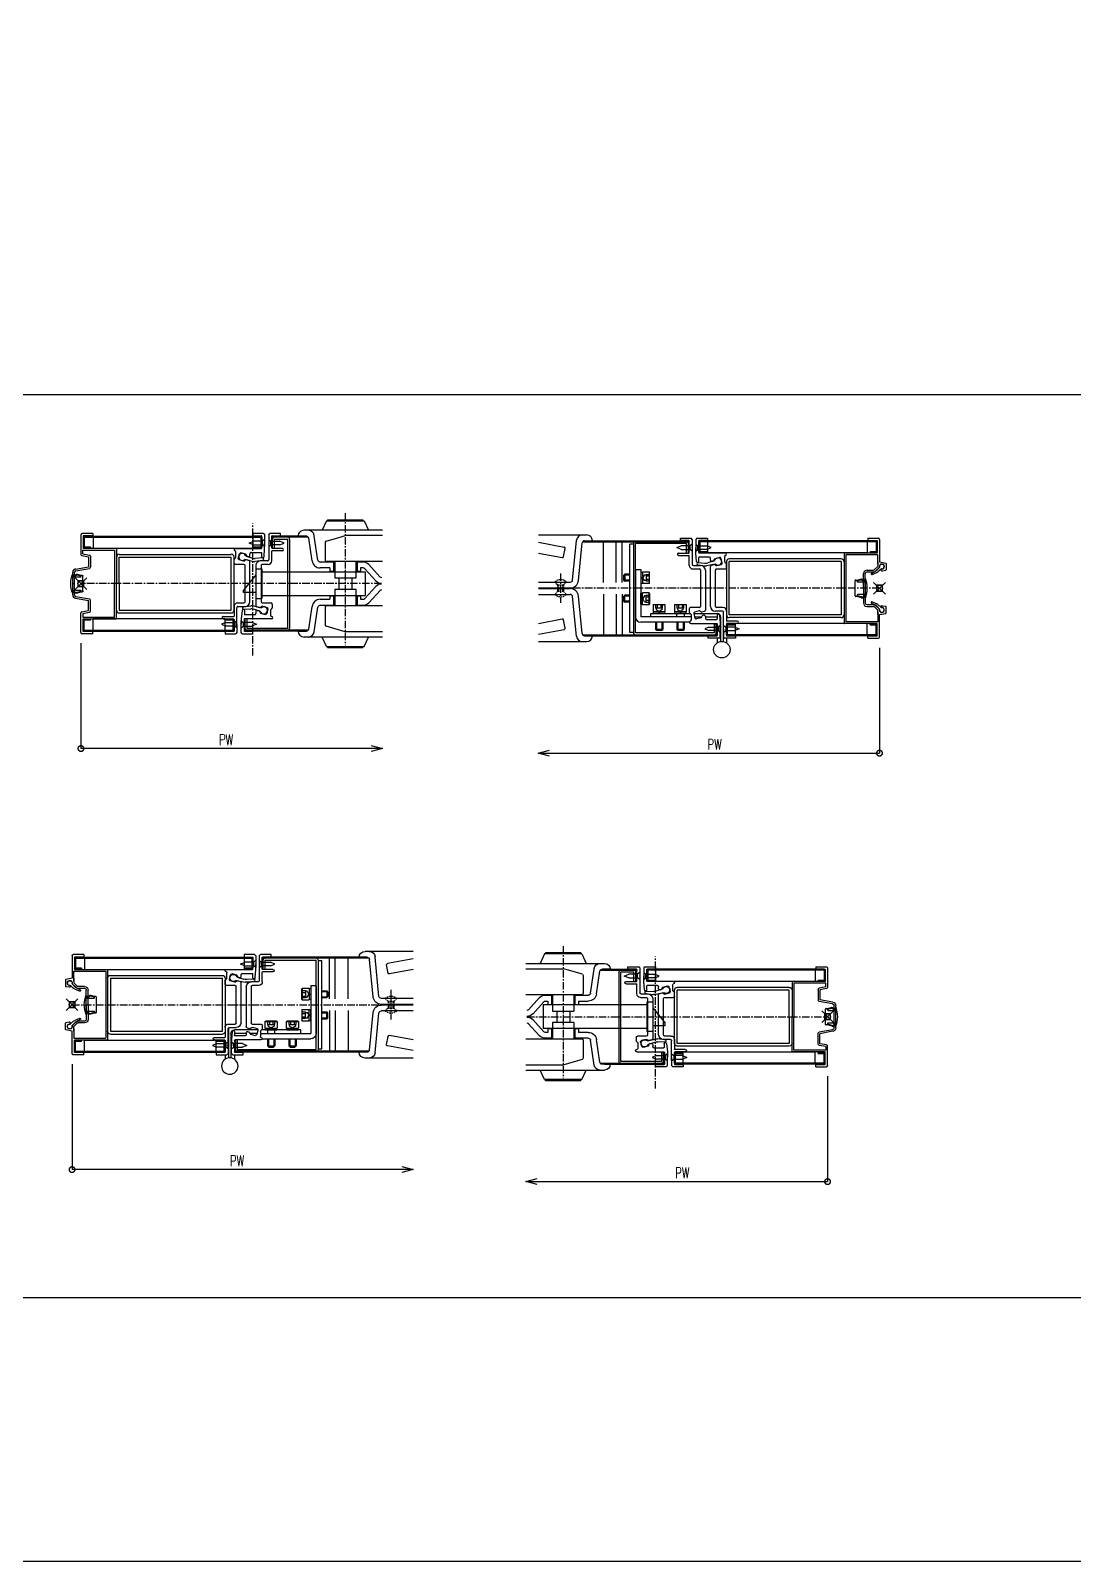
# Model space of a CAD drawing. Extents: x -275225 to 47266, y -41063 to 95295.
# Drawn here: x -228821 to -227936, y -28099 to -26800 of the extents above; entities that cross this region are included whole.
import ezdxf

# ---------------------------------------------------------------- set-up
doc = ezdxf.new("R2010")
doc.units = 0
doc.header["$LTSCALE"] = 0.2
doc.header["$PDMODE"] = 99
doc.header["$PDSIZE"] = 5
doc.linetypes.add('CENTER', pattern=[50.8, 31.75, -6.35, 6.35, -6.35])
doc.linetypes.add('HIDDEN', pattern=[9.525, 6.35, -3.175])
for name, color, linetype in [('_P18_製品', 4, 'Continuous'), ('_P18_製品寸法', 9, 'Continuous'), ('_基準', 1, 'CENTER'), ('_製品寸法', 9, 'Continuous'), ('OKAMURA-HIDDEN', 6, 'HIDDEN'), ('樹脂', 6, 'Continuous')]:
    doc.layers.add(name, color=color, linetype=linetype)
doc.layers.add('_ポイント', color=1, linetype='Continuous', plot=False)
doc.styles.add('OKAMURA', font='SIMPLEX.shx', dxfattribs={"width": 0.7, "bigfont": 'BIGFONT.shx'})
doc.dimstyles.new('OKAMURA-003', dxfattribs={"dimscale": 3, "dimtxt": 3, "dimasz": 1, "dimexe": 0, "dimexo": 3, "dimgap": 1, "dimtad": 1, "dimdec": 3, "dimdsep": 46, "dimtxsty": 'OKAMURA', "dimblk1": 'DOT', "dimblk2": 'DOT', "dimsah": 1, "dimcen": 0, "dimclrd": 9, "dimclre": 9, "dimclrt": 3, "dimadec": 0, "dimazin": 0, "dimtfac": 1, "dimtdec": 3, "dimtix": 1, "dimtmove": 2, "dimatfit": 3, "dimldrblk": 'NONE', "dimfxl": 0, "dimtolj": 1, "dimarcsym": 0})

# ---------------------------------------------------------------- blocks, each defined once
blk = doc.blocks.new('_Open30')
at = {"color": 0, "linetype": 'ByBlock', "lineweight": -2}
for p, q in [((-1, 0.27), (0, 0)), ((0, 0), (-1, -0.27)), ((0, 0), (-1, 0))]:
    blk.add_line(p, q, dxfattribs=at)
blk = doc.blocks.new('_DotSmall')
at = {"color": 0, "linetype": 'ByBlock', "const_width": 0.5}
blk.add_lwpolyline([(-0.0625, 0, 1), (0.0625, 0, 1)], format="xyb", close=True, dxfattribs=at)
blk = doc.blocks.new('*D399')
at = {"layer": '_製品寸法', "color": 9, "lineweight": -2, "transparency": 16777216}
for p in [(0, -50.5), (246.6, -140)]:
    blk.add_line(p, (0, -140), dxfattribs=at)
at = {"layer": 'Defpoints', "color": 0, "transparency": 16777216}
for p in [(0, -41.5), (256.2, -45.3), (0, -140)]:
    blk.add_point(p, dxfattribs=at)
at = {"layer": '_製品寸法', "color": 9, "lineweight": -2, "transparency": 16777216, "xscale": 9.600000000000001, "yscale": 9.600000000000001, "zscale": 9.600000000000001, "rotation": 180}
blk.add_blockref('_DotSmall', (0, -140), dxfattribs=at)
at = {"layer": '_製品寸法', "color": 9, "lineweight": -2, "transparency": 16777216, "xscale": 9.600000000000001, "yscale": 9.600000000000001, "zscale": 9.600000000000001}
blk.add_blockref('_Open30', (256.2, -140), dxfattribs=at)
at = {"layer": '_製品寸法', "color": 3, "transparency": 16777216, "insert": (123.3, -132.5), "char_height": 9, "attachment_point": 5, "style": 'OKAMURA'}
blk.add_mtext('\\A1;PW', dxfattribs=at)
blk = doc.blocks.new('_None')
blk = doc.blocks.new('樹脂')
at = {"layer": '_P18_製品', "color": 0, "linetype": 'ByBlock'}
for p, q in [((-8.7, -6.5), (-8.7, 6.5)), ((-8.2, 7), (-7, 7)), ((-7, 7), (-3.2, 8.1)), ((-7, 6.3), (-3.2, 7.4)), ((-7, 6.3), (-7, 7)), ((-7, 5.9), (-7, 6.3)), ((-6.5, 5.4), (0, 5.4)), ((-3.2, 8.1), (-3.2, 7.6)), ((-3.2, 7.6), (-2.4, 7.6)), ((-3.2, 7.6), (-3.2, 6.9)), ((-3.2, 6.9), (-2.4, 6.9)), ((-2.4, 7.6), (-2.4, 7.1)), ((-2.4, 7.1), (-0.5, 7.1)), ((-2.4, 6.4), (-2.4, 7.1)), ((-2.4, 6.4), (-0.5, 6.4)), ((-0.5, 7.1), (-0.5, 5.4)), ((0, -8.3), (0, 8.3)), ((-7, -7), (-8.2, -7)), ((-7, -5.9), (-7, -6.3)), ((-7, -6.3), (-7, -7)), ((-3.2, -7.4), (-7, -6.3)), ((-3.2, -8.1), (-7, -7)), ((0, -5.4), (-6.5, -5.4)), ((-3.2, -7.4), (-1.6, -7.4)), ((-3.2, -8.1), (-1.6, -8.1)), ((-1.6, -7.6), (-1.6, -6.9)), ((-1.6, -6.9), (-0.8, -6.9)), ((-1.6, -7.6), (-0.8, -7.6)), ((-1.6, -8.1), (-1.6, -7.6)), ((-0.8, -7.1), (-0.8, -6.4)), ((-0.8, -6.4), (-0.5, -6.4)), ((-0.8, -7.1), (-0.5, -7.1)), ((-0.8, -7.6), (-0.8, -7.1)), ((-0.5, -7.1), (-0.5, -5.4))]:
    blk.add_line(p, q, dxfattribs=at)
for centre, radius, start, end in [((-8.2, 6.5), 0.5, 90, 180), ((-6.5, 5.9), 0.5, 180, 270), ((-21, 0), 22.6, 338.3053, 21.6947), ((-8.2, -6.5), 0.5, 180, 270), ((-6.5, -5.9), 0.5, 90, 180)]:
    blk.add_arc(centre, radius, start, end, dxfattribs=at)
blk = doc.blocks.new('*U395')
at = {"layer": '_P18_製品'}
for p, q in [((-240.4, 53.3), (-244.1, 45.3)), ((-208.6, 53.3), (-240.4, 53.3)), ((-209.5, 54.3), (-239.5, 54.3)), ((-239.5, 54.3), (-239.5, 53.3)), ((-209.5, 54.3), (-209.5, 53.3)), ((-208.6, 53.3), (-204.9, 45.3)), ((-256.2, 45.3), (-189.5, 45.3)), ((-256.2, 40.8), (-224.5, 40.8)), ((-224.5, 40.8), (-208.2, 36)), ((-198.1, 41), (-201.2, 20)), ((-193.1, 39.5), (-139.3, 39.5)), ((-184.5, 40.3), (-191.5, 40.3)), ((-189.3, 40.3), (-139.3, 40.3)), ((-137, 42.5), (-146, 42.5)), ((-146, 42.5), (-146, 40.5)), ((-146, 40.5), (-138.8, 40.5)), ((-139.3, 39.5), (-139.3, 30.3)), ((-138.5, 30.3), (-138.5, 40.2)), ((-138.5, 30.3), (-138.5, 39.5)), ((-137, 42.5), (-136, 41.5)), ((-136, 41.5), (-136, 34.8)), ((-132.5, 41.5), (-131.5, 42.5)), ((-132.5, 34.8), (-132.5, 41.5)), ((-122.5, 42.5), (-131.5, 42.5)), ((-130, 30.3), (-130, 40.2)), ((-130, 39.5), (-130, 31.1)), ((-129.7, 40.5), (-122.5, 40.5)), ((-2.8, 40.3), (-129.2, 40.3)), ((-2.8, 39.5), (-129.2, 39.5)), ((-129.2, 39.5), (-129.2, 31.1)), ((-122.5, 40.5), (-122.5, 42.5)), ((-122.5, 39.5), (-122.5, 29.9)), ((-10.5, 39.5), (-10.5, 29.9)), ((-10, 42.5), (-1, 42.5)), ((-10, 42.5), (-10, 40.5)), ((-10, 40.5), (-2, 40.5)), ((-2.8, 39.5), (-2.8, 31.1)), ((-2, 40.5), (-2, 29.9)), ((0, 41.5), (0, 24.8)), ((-207.5, 19.8), (-207.5, 35.1)), ((-193.4, 38.6), (-196.3, 19.3)), ((-177.2, -37.9), (-177.2, 37.9)), ((-175.6, 37.9), (-175.6, -37.9)), ((-140.9, 37.9), (-175.6, 37.9)), ((-162, 29.9), (-138.8, 29.9)), ((-162, 27.9), (-162, 27.9)), ((-161, 22.4), (-161, 26.9)), ((-152.5, 25), (-156.5, 26.1)), ((-147.5, 26.4), (-139.2, 26.4)), ((-140.9, 29.9), (-140.9, 37.9)), ((-139.3, 29.9), (-139.3, 37.9)), ((-139.3, 30.3), (-138.5, 30.3)), ((-138.9, 22.9), (-138.9, 26.1)), ((-136.9, 22.8), (-136, 29.9)), ((-136, 34.8), (-136.3, 34.5)), ((-136, 34.2), (-136.3, 34.5)), ((-136, 37.5), (-136, 31.5)), ((-136, 29.9), (-136, 34.2)), ((-132.5, 37.5), (-132.5, 31.5)), ((-132.5, 34.8), (-132.2, 34.5)), ((-132.5, 34.2), (-132.2, 34.5)), ((-132.5, 34.2), (-132.5, 20.4)), ((-130, 19.4), (-130, 27.6)), ((-120.9, 29.9), (-129.7, 29.9)), ((-120.9, 27.9), (-129.7, 27.9)), ((-129.2, 31.1), (-123, 31.1)), ((-123, 30.3), (-129.2, 30.3)), ((-123, 31.1), (-123, 30.3)), ((-122.5, 29.9), (-10.5, 29.9)), ((-30.1, 29.9), (-30.1, 0)), ((-2, 29.9), (-30.1, 29.9)), ((-28.6, 28.4), (-28.6, 0)), ((-1.5, 28.4), (-28.6, 28.4)), ((-8, 31.1), (-2.8, 31.1)), ((-8, 31.1), (-8, 30.3)), ((-8, 30.3), (-2.8, 30.3)), ((-1.5, 25.3), (-1.5, 28.4)), ((-256.2, 18.8), (-208.5, 18.8)), ((-254.4, 5.5), (-244.6, 16.2)), ((-234.5, 18.3), (-239.6, 18.3)), ((-237.5, 13.3), (-239.6, 13.3)), ((-237.5, 10.3), (-237.5, 13.3)), ((-236, 18.3), (-236, 18.8)), ((-234.5, 10.3), (-234.5, 18.3)), ((-233.5, 4.8), (-233.5, 18.8)), ((-215.5, 4.8), (-215.5, 18.8)), ((-214.5, 10.3), (-214.5, 18.3)), ((-203.2, 18.3), (-214.5, 18.3)), ((-213, 18.3), (-213, 18.8)), ((-203.2, 13.3), (-211.5, 13.3)), ((-211.5, 10.3), (-211.5, 13.3)), ((-175.6, 23.9), (-175.6, -16.1)), ((-162.5, 17.4), (-162.5, 20.4)), ((-162, 21.3), (-161.6, 21.5)), ((-154, 16.4), (-161.5, 16.4)), ((-158.8, 21.5), (-157.8, 25.4)), ((-154.2, 19.2), (-158.1, 20.3)), ((-153, -15.4), (-153, 15.4)), ((-152.7, 20.4), (-146.7, 19)), ((-152, 23.3), (-146.6, 21.7)), ((-149.2, 19.6), (-151.9, 20.2)), ((-149.8, 22.9), (-151.2, 23.1)), ((-148.5, 23.8), (-148.5, 25.4)), ((-148.5, 0.3), (-148.5, 18.6)), ((-138.1, 19.7), (-144.3, 18.9)), ((-138.3, 21.7), (-144.2, 21.4)), ((-143.5, 15.4), (-143.5, 0.3)), ((-133.4, 19.4), (-139.4, 19.4)), ((-139.4, 15.4), (-139.4, -15.4)), ((-133, 16.4), (-138.4, 16.4)), ((-130, 22.6), (-130, -22.6)), ((-32.5, 24.9), (-127.7, 24.9)), ((-127.7, 22.6), (-127.7, -22.6)), ((-32.5, 22.6), (-127.7, 22.6)), ((-32.5, 0), (-32.5, 22.6)), ((-8, 23.3), (-8, 14)), ((-1.5, 25.3), (-7.2, 24.3)), ((-0.8, 23.9), (-6.5, 22.9)), ((-6.5, 22.9), (-6.5, 14.4)), ((4.5, 12.4), (-6.5, 14.4)), ((-241, 12.7), (-250.4, 2.3)), ((-153.5, 10), (-241.5, 10)), ((-241.5, -10), (-241.5, 10)), ((-233.5, 10.3), (-237.5, 10.3)), ((-215.5, 4.8), (-233.5, 4.8)), ((-230, -4.5), (-230, 4.5)), ((-219, -4.5), (-219, 4.5)), ((-211.5, 10.3), (-215.5, 10.3)), ((-153.5, -12.5), (-153.5, 12.5)), ((-148.5, 12.5), (-153.5, 12.5)), ((-148.5, 0.3), (-148.8, 0)), ((-148.5, 0.3), (-148.8, 0)), ((-148.5, -0.3), (-148.8, 0)), ((-148.5, -12.5), (-148.5, 12.5)), ((-148.5, 7.5), (-138, 7.5)), ((-148.5, -7.5), (-138, 5.5)), ((-143.5, 0.3), (-143.2, 0)), ((-138, 7.5), (-138, 5.5)), ((-32.5, 0), (-32.5, -22.6)), ((-30.1, -30), (-30.1, 0)), ((-30.1, -30), (-30.1, 0)), ((-28.6, -28.4), (-28.6, 0)), ((4.3, 11), (-7.2, 13)), ((5.5, 9.5), (5.5, -9.5)), ((6.7, 0), (7, 0.3)), ((7, -0.3), (6.7, 0)), ((7, 9.5), (7, 0.3)), ((-244.6, -16.2), (-253.9, -5.9)), ((-250.4, -2.3), (-241, -12.7)), ((-153.5, -10), (-241.5, -10)), ((-237.5, -13.3), (-237.5, -10.3)), ((-237.5, -10.3), (-233.5, -10.3)), ((-234.5, -18.3), (-234.5, -10.3)), ((-233.5, -18.8), (-233.5, -4.8)), ((-233.5, -4.8), (-215.5, -4.8)), ((-215.5, -18.8), (-215.5, -4.8)), ((-215.5, -10.3), (-211.5, -10.3)), ((-214.5, -18.3), (-214.5, -10.3)), ((-211.5, -13.3), (-211.5, -10.3)), ((-148.5, -12.5), (-153.5, -12.5)), ((-148.5, -0.3), (-148.8, 0)), ((-148.5, -15.4), (-148.5, -0.3)), ((-148.5, -11.3), (-148.5, -0.6)), ((-143.5, -0.3), (-143.2, 0)), ((-143.5, -0.3), (-143.5, -18.6)), ((4.3, -11), (-7.2, -13)), ((4.5, -12.4), (-6.5, -14.4)), ((7, -0.3), (7, -9.5)), ((-256.2, -18.8), (-208.5, -18.8)), ((-239.6, -13.3), (-237.5, -13.3)), ((-239.6, -18.3), (-234.5, -18.3)), ((-236, -18.8), (-236, -18.3)), ((-214.5, -18.3), (-203.2, -18.3)), ((-213, -18.8), (-213, -18.3)), ((-211.5, -13.3), (-203.2, -13.3)), ((-207.5, -35.1), (-207.5, -19.8)), ((-201.2, -20), (-198.2, -40.3)), ((-196.3, -19.3), (-193.4, -38.6)), ((-162, -19.4), (-162, -27.6)), ((-159.5, -34.2), (-159.5, -20.4)), ((-159, -16.4), (-154, -16.4)), ((-158.5, -19.4), (-153, -19.4)), ((-155.5, -22.8), (-156, -29.9)), ((-154.3, -19.8), (-147.8, -18.9)), ((-154.1, -21.8), (-147.9, -21.4)), ((-153.5, -22.9), (-153.5, -26.1)), ((-140.4, -23.3), (-145.8, -21.7)), ((-139.7, -20.4), (-145.7, -19)), ((-143.5, -23.8), (-143.5, -25.4)), ((-142.8, -19.6), (-140.5, -20.2)), ((-142.2, -22.9), (-141.2, -23.1)), ((-139.9, -25), (-135.9, -26.1)), ((-138.4, -16.4), (-131, -16.4)), ((-138.2, -19.2), (-134.3, -20.3)), ((-133.6, -21.5), (-134.6, -25.4)), ((-131.5, -22.4), (-131.5, -26.9)), ((-130.5, -21.3), (-131, -21.5)), ((-130, -17.4), (-130, -20.4)), ((-32.5, -22.6), (-127.7, -22.6)), ((-32.5, -24.9), (-127.7, -24.9)), ((-8, -23.3), (-8, -14)), ((-1.5, -25.3), (-7.2, -24.3)), ((-6.5, -22.9), (-6.5, -14.4)), ((-0.8, -23.9), (-6.5, -22.9)), ((-1.5, -25.3), (-1.5, -28.4)), ((0, -41.5), (0, -24.8)), ((-208.2, -36), (-221.1, -39.8)), ((-164.4, -37.9), (-175.6, -37.9)), ((-171.1, -27.9), (-162.3, -27.9)), ((-171.1, -29.9), (-162.3, -29.9)), ((-164.4, -29.9), (-164.4, -37.9)), ((-162.8, -29.9), (-162.8, -37.9)), ((-162.8, -30.3), (-162.8, -39.5)), ((-162.8, -30.3), (-162, -30.3)), ((-162, -30.3), (-162, -40.2)), ((-162, -30.3), (-162, -39.5)), ((-159.5, -34.2), (-159.8, -34.5)), ((-159.5, -34.8), (-159.8, -34.5)), ((-159.5, -37.5), (-159.5, -31.5)), ((-159.5, -41.5), (-159.5, -34.8)), ((-156, -29.9), (-156, -34.2)), ((-156, -37.5), (-156, -31.5)), ((-156, -34.2), (-155.7, -34.5)), ((-156, -34.8), (-155.7, -34.5)), ((-156, -41.5), (-156, -34.8)), ((-153.5, -30.3), (-153.5, -40.2)), ((-153.5, -39.5), (-153.5, -31.1)), ((-144.5, -26.4), (-153.2, -26.4)), ((-131, -29.9), (-153.2, -29.9)), ((-10.5, -30), (-152.7, -30)), ((-146.5, -30.3), (-152.7, -30.3)), ((-152.7, -31.1), (-146.5, -31.1)), ((-152.7, -39.5), (-152.7, -31.1)), ((-146.5, -31.1), (-146.5, -30.3)), ((-146, -39.5), (-146, -29.9)), ((-2, -30), (-30.1, -30)), ((-1.5, -28.4), (-28.6, -28.4)), ((-10.5, -39.5), (-10.5, -30)), ((-8, -30.3), (-2.8, -30.3)), ((-8, -31.1), (-8, -30.3)), ((-8, -31.1), (-2.8, -31.1)), ((-2.8, -39.5), (-2.8, -31.1)), ((-2, -40.5), (-2, -29.9)), ((-256.2, -40.8), (-224.5, -40.8)), ((-256.2, -45.3), (-189.5, -45.3)), ((-240.4, -53.3), (-244.1, -45.3)), ((-221.1, -39.8), (-224.5, -40.8)), ((-208.6, -53.3), (-204.9, -45.3)), ((-198.2, -40.3), (-198.1, -41)), ((-193.1, -39.5), (-162.8, -39.5)), ((-191.8, -40.3), (-162.8, -40.3)), ((-184.5, -40.3), (-191.5, -40.3)), ((-162.3, -40.5), (-169.5, -40.5)), ((-169.5, -40.5), (-169.5, -42.5)), ((-169.5, -42.5), (-160.5, -42.5)), ((-159.5, -41.5), (-160.5, -42.5)), ((-155, -42.5), (-156, -41.5)), ((-155, -42.5), (-146, -42.5)), ((-146, -40.5), (-153.2, -40.5)), ((-2.8, -39.5), (-152.7, -39.5)), ((-2.8, -40.3), (-152.7, -40.3)), ((-146, -42.5), (-146, -40.5)), ((-10, -40.5), (-2, -40.5)), ((-10, -42.5), (-10, -40.5)), ((-10, -42.5), (-1, -42.5)), ((-208.6, -53.3), (-240.4, -53.3)), ((-239.5, -54.3), (-239.5, -53.3)), ((-209.5, -54.3), (-239.5, -54.3)), ((-209.5, -54.3), (-209.5, -53.3))]:
    blk.add_line(p, q, dxfattribs=at)
at = {"layer": '_P18_製品', "color": 6}
for p, q in [((-149.1, 34.5), (-145.4, 36)), ((-145.4, 33), (-149.1, 34.5)), ((-137.8, 36), (-145.4, 36)), ((-145.4, 33), (-137.8, 33)), ((-136, 37.5), (-137.8, 36)), ((-137.8, 33), (-137.8, 36)), ((-136, 31.5), (-137.8, 33)), ((-132.5, 37.5), (-130.7, 36)), ((-132.5, 31.5), (-130.7, 33)), ((-130.7, 36), (-123.1, 36)), ((-130.7, 33), (-130.7, 36)), ((-123.1, 33), (-130.7, 33)), ((-119.4, 34.5), (-123.1, 36)), ((-123.1, 33), (-119.4, 34.5)), ((-168.9, -33), (-172.6, -34.5)), ((-172.6, -34.5), (-168.9, -36)), ((-168.9, -33), (-161.3, -33)), ((-161.3, -36), (-168.9, -36)), ((-159.5, -31.5), (-161.3, -33)), ((-161.3, -33), (-161.3, -36)), ((-159.5, -37.5), (-161.3, -36)), ((-156, -31.5), (-154.2, -33)), ((-156, -37.5), (-154.2, -36)), ((-146.6, -33), (-154.2, -33)), ((-154.2, -33), (-154.2, -36)), ((-154.2, -36), (-146.6, -36)), ((-146.6, -33), (-142.9, -34.5)), ((-142.9, -34.5), (-146.6, -36))]:
    blk.add_line(p, q, dxfattribs=at)
at = {"layer": '_P18_製品'}
for centre, radius, start, end in [((-193.2, 40.3), 5, 90, 171.573), ((-191.5, 38.3), 2, 90, 171.5731), ((-189.5, 40.3), 5, 0, 90), ((-175.6, 37.9), 1.61, 90, 180), ((-140.9, 37.9), 1.61, 0, 90), ((-139.3, 39.5), 0.804, 0, 90), ((-138.8, 40.2), 0.292, 0.3188, 91.7971), ((-129.7, 40.2), 0.292, 88.2029, 179.6812), ((-129.2, 39.5), 0.804, 90, 180), ((-2.8, 39.5), 0.8, 0, 90), ((-1, 41.5), 1, 0, 90), ((-208.5, 35.1), 1, 0, 73.6093), ((-162, 28.9), 1, 90, 180), ((-162, 28.9), 1, 180, 270), ((-162, 26.9), 1, 0, 90), ((-156.8, 25.1), 1.01, 74.9925, 164.9914), ((-147.5, 25.4), 1, 90, 180), ((-139.2, 26.1), 0.301, 0, 90), ((-138.8, 30.3), 0.301, 270, 0), ((-129.2, 31.1), 0.804, 180, 270), ((-129.7, 30.3), 0.301, 180, 270), ((-129.7, 27.6), 0.301, 90, 180), ((-120.9, 28.9), 1, 0, 90), ((-120.9, 28.9), 1, 270, 0), ((-2.8, 31.1), 0.8, 270, 0), ((-239.6, 11.3), 7, 90.0082, 135.0083), ((-239.6, 11.3), 2, 90, 135.0009), ((-208.5, 19.8), 1, 270, 0), ((-203.2, 20.3), 2, 270, 351.5731), ((-203.2, 20.3), 7, 269.9926, 351.5709), ((-161.5, 20.4), 1, 118.0761, 180), ((-161.5, 17.4), 1, 180, 270), ((-162, 22.4), 1, 298.0639, 0), ((-157.8, 21.3), 1.01, 164.9937, 254.9942), ((-155.4, 22.7), 3.01, 23.4075, 306.5925), ((-153.9, 20.2), 1.01, 255.0164, 330.5406), ((-154, 15.4), 1, 0, 90), ((-153, 19.4), 1, 76.647, 126.5925), ((-152.2, 19.2), 1, 74.9881, 150.5105), ((-152.9, 24.1), 1.01, 359.4646, 74.989), ((-151.7, 24.3), 1, 203.4068, 253.3539), ((-150.9, 24.1), 1.01, 179.4682, 254.9942), ((-149.5, 23.8), 1, 254.9997, 0), ((-149.5, 18.6), 1.01, 359.9903, 74.9906), ((-145.2, 25.5), 6.68, 256.6637, 277.1819), ((-144.6, 28), 6.68, 252.5601, 273.0746), ((-139.4, 15.3), 4.07, 89.8731, 179.2499), ((-138.4, 15.4), 1, 90, 180), ((-137.9, 22.9), 1.01, 180.0453, 356.0455), ((-138.2, 20.7), 1, 275, 95.0017), ((-133.4, 20.3), 0.912, 271.1191, 5.8575), ((-133, 19.4), 3.01, 270, 0), ((-127.7, 22.6), 2.31, 90, 180), ((-32.5, 22.6), 2.31, 0, 90), ((-7, 23.3), 1, 100, 180), ((-7, 14), 1, 180, 260), ((-1, 24.8), 1, 280, 0), ((-255.3, 7.3), 2, 270, 314.9997), ((-255.3, 7.3), 7, 270, 314.9999), ((4, 9.5), 1.5, 0, 80), ((4, 9.5), 3, 0, 80), ((-255.3, -7.3), 7, 45.0058, 90.0057), ((-255.3, -7.3), 2, 45.0003, 90), ((-239.6, -11.3), 2, 224.9798, 269.9799), ((-7, -14), 1, 100, 180), ((4, -9.5), 1.5, 280, 0), ((4, -9.5), 3, 280, 0), ((-239.6, -11.3), 7, 224.9999, 270), ((-208.5, -19.8), 1, 0, 90), ((-203.2, -20.3), 7, 8.4297, 90.0074), ((-203.2, -20.3), 2, 8.4217, 90), ((-159, -19.4), 3.01, 90, 180), ((-158.5, -20.4), 1, 90, 180), ((-154.5, -22.9), 1.01, 0.044, 176.0439), ((-154.2, -20.8), 1, 96.0033, 276.0016), ((-154, -15.4), 1, 270, 0), ((-152.9, -15), 4.44, 269.1643, 354.6018), ((-147.5, -26.1), 4.75, 69.2916, 94.8464), ((-147, -23.3), 4.47, 73.6751, 100.0384), ((-144.5, -25.4), 1, 270, 0), ((-142.5, -18.6), 1.01, 179.9866, 254.987), ((-142.5, -23.8), 1, 75.0015, 180), ((-141.5, -24.1), 1.01, 359.4718, 74.9942), ((-140.2, -19.2), 1, 254.9899, 330.5123), ((-139.5, -24.1), 1.01, 179.4669, 254.9889), ((-140.7, -24.3), 1, 23.4078, 73.3557), ((-137, -22.7), 3.01, 203.4071, 126.5925), ((-139.4, -19.4), 1, 256.6453, 306.5925), ((-138.4, -15.4), 1, 180, 270), ((-138.5, -20.2), 1.01, 75.016, 150.5395), ((-135.6, -25.1), 1.01, 254.9962, 344.9927), ((-134.6, -21.3), 1.01, 344.9938, 74.996), ((-130.5, -22.4), 1, 118.0624, 180), ((-131, -17.4), 1, 0, 90), ((-131, -20.4), 1, 298.074, 0), ((-127.7, -22.6), 2.31, 180, 270), ((-32.5, -22.6), 2.31, 270, 0), ((-7, -23.3), 1, 180, 260), ((-1, -24.8), 1, 0, 80), ((-208.5, -35.1), 1, 286.3865, 0), ((-191.5, -38.3), 2, 188.4257, 270), ((-175.6, -37.9), 1.61, 180, 270), ((-171.1, -28.9), 1, 90, 180), ((-171.1, -28.9), 1, 180, 270), ((-164.4, -37.9), 1.61, 270, 0), ((-162.3, -27.6), 0.301, 270, 0), ((-162.3, -30.3), 0.301, 0, 90), ((-153.2, -26.1), 0.301, 180, 270), ((-153.2, -30.3), 0.301, 90, 180), ((-152.7, -31.1), 0.804, 90, 180), ((-128.7, -26.2), 2.9, 194.8856, 217.0982), ((-131, -28.9), 1, 0, 90), ((-131, -28.9), 1, 270, 0), ((-2.8, -31.1), 0.8, 0, 90), ((-193.2, -40.3), 5, 188.4299, 270), ((-189.5, -40.3), 5, 270, 0), ((-162.8, -39.5), 0.804, 270, 0), ((-162.3, -40.2), 0.292, 268.2307, 359.6863), ((-152.7, -39.5), 0.804, 180, 270), ((-153.2, -40.2), 0.292, 180.3137, 271.7693), ((-2.8, -39.5), 0.8, 270, 0), ((-1, -41.5), 1, 270, 0)]:
    blk.add_arc(centre, radius, start, end, dxfattribs=at)
at = {"layer": '_ポイント'}
blk.add_point((0, 0), dxfattribs=at)
at = {"layer": '_基準'}
for p, q in [((-224.5, -59.9), (-224.5, 52.1)), ((-146, 61), (-146, -51.2)), ((-255.3, 0), (0, 0))]:
    blk.add_line(p, q, dxfattribs=at)
at = {"layer": '樹脂', "xscale": -1, "rotation": 180}
blk.add_blockref('樹脂', (7, 0), dxfattribs=at)
blk = doc.blocks.new('*D415')
at = {"layer": '_製品寸法', "color": 9, "lineweight": -2, "transparency": 16777216}
for p in [(289.7, -50.5), (9.6, -140)]:
    blk.add_line(p, (289.7, -140), dxfattribs=at)
at = {"layer": 'Defpoints', "color": 0, "transparency": 16777216}
for p in [(0, -45.3), (289.7, -41.5), (289.7, -140)]:
    blk.add_point(p, dxfattribs=at)
at = {"layer": '_製品寸法', "color": 9, "lineweight": -2, "transparency": 16777216, "xscale": 9.600000000000001, "yscale": 9.600000000000001, "zscale": 9.600000000000001, "rotation": 180}
blk.add_blockref('_Open30', (0, -140), dxfattribs=at)
at = {"layer": '_製品寸法', "color": 9, "lineweight": -2, "transparency": 16777216, "xscale": 9.600000000000001, "yscale": 9.600000000000001, "zscale": 9.600000000000001}
blk.add_blockref('_DotSmall', (289.7, -140), dxfattribs=at)
at = {"layer": '_製品寸法', "color": 3, "transparency": 16777216, "insert": (149.7, -132.5), "char_height": 9, "attachment_point": 5, "style": 'OKAMURA'}
blk.add_mtext('\\A1;PW', dxfattribs=at)
blk = doc.blocks.new('*U394')
at = {"layer": '_P18_製品'}
for p, q in [((0, 41.5), (0, 22.4)), ((10, 42.5), (1, 42.5)), ((10, 40.5), (2, 40.5)), ((2, 40.5), (2, 30)), ((2.8, 40.3), (129.1, 40.3)), ((2.8, 39.5), (129.1, 39.5)), ((2.8, 39.5), (2.8, 31.1)), ((10, 42.5), (10, 40.5)), ((10.5, 39.5), (10.5, 30)), ((122.3, 42.5), (131.4, 42.5)), ((122.3, 40.5), (122.3, 42.5)), ((129.6, 40.5), (122.3, 40.5)), ((122.3, 39.5), (122.3, 30)), ((129.1, 39.5), (129.1, 31.1)), ((129.9, 42.5), (129.9, 46.3)), ((129.9, 30.3), (129.9, 40.2)), ((129.9, 39.5), (129.9, 31.1)), ((132.4, 41.5), (131.4, 42.5)), ((132.4, 34.8), (132.4, 41.5)), ((132.9, 19.5), (132.9, 45.1)), ((134.9, 24.4), (134.9, 45.1)), ((136.4, 42.5), (135.4, 41.5)), ((135.4, 41.5), (135.4, 34.8)), ((136.4, 42.5), (145.4, 42.5)), ((137.9, 42.5), (137.9, 46.3)), ((137.9, 30.3), (137.9, 40.2)), ((137.9, 30.3), (137.9, 39.5)), ((145.4, 40.5), (138.2, 40.5)), ((243.8, 40.3), (138.7, 40.3)), ((252.1, 39.5), (138.7, 39.5)), ((138.7, 39.5), (138.7, 30.3)), ((145.4, 42.5), (145.4, 40.5)), ((250.5, 40.3), (243.8, 40.3)), ((252.3, 45.3), (248.8, 45.3)), ((289.7, 45.3), (252.3, 45.3)), ((257.3, 40.8), (260.6, 7.1)), ((1.5, 28.4), (28.3, 28.4)), ((1.5, 20.4), (1.5, 28.4)), ((2, 29.9), (29.8, 29.9)), ((8, 31.1), (2.8, 31.1)), ((8, 30.3), (2.8, 30.3)), ((8, 31.1), (8, 30.3)), ((10.5, 30), (122.3, 30)), ((28.6, -28.1), (28.6, 28.1)), ((30.1, -29.6), (30.1, 29.6)), ((120.8, 29.9), (129.6, 29.9)), ((120.8, 27.9), (129.6, 27.9)), ((129.1, 31.1), (122.8, 31.1)), ((122.8, 31.1), (122.8, 30.3)), ((122.8, 30.3), (129.1, 30.3)), ((129.9, 19.4), (129.9, 27.6)), ((132.4, 34.8), (132.1, 34.5)), ((132.4, 34.2), (132.1, 34.5)), ((132.4, 37.5), (132.4, 31.5)), ((132.4, 34.2), (132.4, 20.4)), ((135.4, 37.5), (135.4, 31.5)), ((135.4, 34.8), (135.7, 34.5)), ((135.4, 34.2), (135.7, 34.5)), ((135.4, 29.9), (135.4, 34.2)), ((135.9, 22.8), (135.4, 29.9)), ((138.7, 30.3), (137.9, 30.3)), ((137.9, 22.9), (137.9, 26.1)), ((160.3, 29.9), (138.2, 29.9)), ((146.9, 26.4), (138.2, 26.4)), ((138.7, 29.9), (138.7, 37.9)), ((140.3, 37.9), (207.3, 37.9)), ((140.3, 29.9), (140.3, 37.9)), ((151.5, 25), (155.5, 26.1)), ((160, 22.4), (160, 26.9)), ((161.3, 28.9), (202.7, 28.9)), ((207.3, 37.9), (207.3, -37.9)), ((208.9, -37.9), (208.9, 37.9)), ((208.9, 37.5), (212.1, 37.5)), ((212.1, 37.5), (212.1, -37.5)), ((252.5, 38.5), (255.7, 6.6)), ((267, 33.8), (268.3, 26.9)), ((289.7, 39), (267.8, 35)), ((289.7, 29.8), (269.4, 26.1)), ((-5.5, 21.1), (-5.5, 15.6)), ((0, 22.4), (-5.3, 21.4)), ((-2.6, 14.9), (-5.3, 15.3)), ((-4, 18.9), (-4, 17.9)), ((-1.8, 20.5), (-2.8, 20.4)), ((-1.8, 16.4), (-2.5, 16.4)), ((-1.8, 14.9), (-2.5, 14.9)), ((-1.3, 16.3), (1.3, 13.9)), ((0, 19), (0, 17.8)), ((0, 17.8), (3.1, 14.8)), ((2.3, 15.3), (0.1, 17.7)), ((1.5, 22.4), (1.5, 18.5)), ((1.5, 18.5), (4.2, 15.8)), ((6.3, 11.6), (2.2, 13.3)), ((6.8, 12.6), (3, 14.7)), ((10.6, 15.4), (5.2, 15.4)), ((10.6, 13.9), (5.2, 13.9)), ((32.5, 24.9), (127.6, 24.9)), ((32.5, -22.6), (32.5, 22.6)), ((32.5, 22.6), (127.6, 22.6)), ((127.6, 22.6), (127.6, -22.6)), ((129.9, -22.7), (129.9, 22.7)), ((132.9, 16.4), (138.4, 16.4)), ((133.4, 19.4), (139.4, 19.4)), ((147.9, 24.4), (137.9, 24.4)), ((157.8, 21.4), (137.9, 21.4)), ((139.4, 15.4), (139.4, -15.4)), ((143.5, 15.4), (143.5, 0.3)), ((147.9, 23.8), (147.9, 25.4)), ((147.9, 0.3), (147.9, 18.6)), ((148.6, 19.6), (150.9, 20.2)), ((149.2, 22.9), (150.2, 23.1)), ((157, 24.4), (150.9, 24.4)), ((152, -15.4), (152, 15.4)), ((153, 16.4), (160.5, 16.4)), ((153.2, 19.2), (157.1, 20.3)), ((157.8, 21.5), (156.8, 25.4)), ((160, 24.4), (194.2, 24.4)), ((160, 24.4), (202.7, 24.4)), ((161, 21.3), (160.6, 21.5)), ((194.2, 21.4), (160.8, 21.4)), ((161.5, 17.4), (161.5, 20.4)), ((194.2, 24.4), (194.2, 21.4)), ((202.7, -15.9), (202.7, 24.4)), ((207.3, -15.9), (207.3, 24.4)), ((207.3, 23.9), (207.3, -16.1)), ((12.1, 0), (12.1, 12.4)), ((12.1, 0), (12.1, -12.4)), ((13.6, 0), (13.6, 12.4)), ((13.6, 0), (13.6, -12.4)), ((143.5, 0.3), (143.2, 0)), ((143.5, -0.3), (143.2, 0)), ((147.9, 0.3), (148.2, 0)), ((289.7, 5.3), (262.6, 5.3)), ((289.7, 0.3), (262.6, 0.3)), ((6.3, -11.6), (2.2, -13.3)), ((6.8, -12.6), (3, -14.7)), ((143.5, -0.3), (143.5, -18.6)), ((147.9, -0.3), (148.2, 0)), ((147.9, -15.4), (147.9, -0.3)), ((255.7, -6.6), (252.5, -38.5)), ((260.6, -7.1), (257.3, -40.3)), ((289.7, -0.3), (262.6, -0.3)), ((289.7, -5.3), (262.6, -5.3)), ((-5.5, -21.1), (-5.5, -15.6)), ((-2.5, -14.9), (-5.3, -15.3)), ((0, -22.4), (-5.3, -21.4)), ((-4, -18.9), (-4, -17.9)), ((-1.8, -20.5), (-2.8, -20.4)), ((-1.8, -14.9), (-2.5, -14.9)), ((-1.8, -16.4), (-2.5, -16.4)), ((-1.3, -16.3), (1.3, -13.9)), ((0, -17.8), (3.1, -14.8)), ((0, -19), (0, -17.8)), ((0, -41.5), (0, -22.4)), ((0.1, -17.7), (2.3, -15.3)), ((1.5, -18.5), (4.2, -15.8)), ((1.5, -22.4), (1.5, -18.5)), ((1.5, -20.4), (1.5, -28.4)), ((10.6, -13.9), (5.2, -13.9)), ((10.6, -15.4), (5.2, -15.4)), ((32.5, -22.6), (127.6, -22.6)), ((32.5, -24.9), (127.6, -24.9)), ((129.9, -17.4), (129.9, -20.4)), ((130.4, -21.3), (130.8, -21.5)), ((138.4, -16.4), (130.9, -16.4)), ((131.4, -22.4), (131.4, -26.9)), ((133.6, -21.5), (134.6, -25.4)), ((138.2, -19.2), (134.3, -20.3)), ((139.9, -25), (135.9, -26.1)), ((139.7, -20.5), (146.9, -19.1)), ((139.8, -24), (140.1, -23.7)), ((142.8, -19.6), (140.5, -20.2)), ((140.9, -23.2), (145.8, -21.6)), ((142.2, -22.9), (141.2, -23.1)), ((143.5, -23.8), (143.5, -25.4)), ((154.1, -21.8), (148.3, -21.4)), ((154.3, -19.8), (149.3, -19.1)), ((158, -19.4), (152, -19.4)), ((158.5, -16.4), (153, -16.4)), ((153.5, -22.9), (153.5, -26.1)), ((155.5, -22.8), (156, -29.9)), ((159, -34.2), (159, -20.4)), ((161.5, -19.4), (161.5, -27.6)), ((207.3, -15.9), (202.7, -15.9)), ((1.5, -28.4), (28.3, -28.4)), ((2, -29.9), (29.8, -29.9)), ((2, -40.5), (2, -30)), ((8, -30.3), (2.8, -30.3)), ((8, -31.1), (2.8, -31.1)), ((2.8, -39.5), (2.8, -31.1)), ((8, -31.1), (8, -30.3)), ((10.5, -30), (152.7, -30)), ((10.5, -39.5), (10.5, -30)), ((131, -29.9), (153.2, -29.9)), ((144.5, -26.4), (153.2, -26.4)), ((146, -39.5), (146, -29.9)), ((146.5, -30.3), (152.7, -30.3)), ((146.5, -31.1), (146.5, -30.3)), ((152.7, -31.1), (146.5, -31.1)), ((152.7, -39.5), (152.7, -31.1)), ((153.5, -30.3), (153.5, -40.2)), ((153.5, -39.5), (153.5, -31.1)), ((156, -34.2), (155.7, -34.5)), ((156, -34.8), (155.7, -34.5)), ((156, -29.9), (156, -34.2)), ((156, -37.5), (156, -31.5)), ((156, -41.5), (156, -34.8)), ((159, -37.5), (159, -31.5)), ((159, -34.2), (159.3, -34.5)), ((159, -34.8), (159.3, -34.5)), ((159, -41.5), (159, -34.8)), ((161.5, -30.3), (161.5, -39.5)), ((161.5, -30.3), (161.5, -40.2)), ((162.3, -30.3), (161.5, -30.3)), ((170.6, -27.9), (161.8, -27.9)), ((170.6, -29.9), (161.8, -29.9)), ((162.3, -29.9), (162.3, -37.9)), ((162.3, -30.3), (162.3, -39.5)), ((163.9, -29.9), (163.9, -37.9)), ((163.9, -37.9), (207.3, -37.9)), ((208.9, -37.5), (212.1, -37.5)), ((268.3, -26.9), (267, -33.8)), ((289.7, -39), (267.8, -35)), ((289.7, -29.8), (269.4, -26.1)), ((10, -42.5), (1, -42.5)), ((10, -40.5), (2, -40.5)), ((2.8, -39.5), (152.7, -39.5)), ((2.8, -40.3), (152.7, -40.3)), ((10, -42.5), (10, -40.5)), ((146, -40.5), (153.2, -40.5)), ((146, -42.5), (146, -40.5)), ((155, -42.5), (146, -42.5)), ((155, -42.5), (156, -41.5)), ((159, -41.5), (160, -42.5)), ((169, -42.5), (160, -42.5)), ((161.8, -40.5), (169, -40.5)), ((252.1, -39.5), (162.3, -39.5)), ((243.8, -40.3), (162.3, -40.3)), ((169, -40.5), (169, -42.5)), ((250.5, -40.3), (243.8, -40.3)), ((252.3, -45.3), (248.8, -45.3)), ((289.7, -45.3), (252.3, -45.3)), ((257.3, -40.3), (257.3, -40.8))]:
    blk.add_line(p, q, dxfattribs=at)
at = {"layer": '_P18_製品', "color": 6}
for p, q in [((218.5, 5), (218.5, 39.5)), ((223.5, 5), (223.5, 39.5)), ((234.4, 5), (234.4, 39.5)), ((119.3, 34.5), (123, 36)), ((123, 33), (119.3, 34.5)), ((130.6, 36), (123, 36)), ((123, 33), (130.6, 33)), ((132.4, 37.5), (130.6, 36)), ((130.6, 33), (130.6, 36)), ((132.4, 31.5), (130.6, 33)), ((135.4, 37.5), (137.1, 36)), ((135.4, 31.5), (137.1, 33)), ((137.1, 33), (137.1, 36)), ((137.1, 36), (144.8, 36)), ((144.8, 33), (137.1, 33)), ((148.4, 34.5), (144.8, 36)), ((144.8, 33), (148.4, 34.5)), ((167.1, 36), (166, 35)), ((166, 28.9), (166, 35)), ((166, 35), (172.1, 35)), ((166.8, 28.9), (166.8, 35.7)), ((167.1, 36), (171.1, 36)), ((171.1, 36), (172.1, 35)), ((171.3, 28.9), (171.3, 35.7)), ((172.1, 28.9), (172.1, 35)), ((185.1, 36), (184.1, 35)), ((184.1, 28.9), (184.1, 35)), ((184.1, 35), (190.2, 35)), ((184.9, 28.9), (184.9, 35.7)), ((185.1, 36), (189.2, 36)), ((189.2, 36), (190.2, 35)), ((189.4, 28.9), (189.4, 35.7)), ((190.2, 28.9), (190.2, 35)), ((164, 19.9), (174.1, 19.9)), ((164, 19.9), (164, 14.2)), ((164, 14.2), (164.5, 13.9)), ((164, 14.2), (174.1, 14.2)), ((164.3, 21.4), (173.8, 21.4)), ((164.3, 21.4), (164.3, 19.9)), ((173.6, 13.9), (164.5, 13.9)), ((166, 21.4), (166, 24.4)), ((166.1, 16.9), (166.1, 13.9)), ((166.1, 16.9), (172, 16.9)), ((166.6, 18.1), (169.1, 19.6)), ((166.6, 18.1), (166.6, 16.9)), ((167.5, 13.9), (167.5, 16.9)), ((168.7, 19.9), (169.1, 21.4)), ((169.1, 19.9), (169.5, 21.4)), ((171.6, 18.1), (169.1, 19.6)), ((170.6, 13.9), (170.6, 16.9)), ((171.6, 16.9), (171.6, 18.1)), ((172, 13.9), (172, 16.9)), ((172.1, 24.4), (172.1, 21.4)), ((174.1, 14.2), (173.6, 13.9)), ((173.8, 21.4), (173.8, 19.9)), ((174.1, 14.2), (174.1, 19.9)), ((182.1, 19.9), (192.2, 19.9)), ((182.1, 19.9), (182.1, 14.2)), ((182.1, 14.2), (182.6, 13.9)), ((182.1, 14.2), (192.2, 14.2)), ((182.4, 21.4), (191.9, 21.4)), ((182.4, 21.4), (182.4, 19.9)), ((191.7, 13.9), (182.6, 13.9)), ((184.2, 16.9), (184.2, 13.9)), ((184.2, 16.9), (190.1, 16.9)), ((184.6, 18.1), (187.2, 19.6)), ((184.6, 18.1), (184.6, 16.9)), ((185.6, 13.9), (185.6, 16.9)), ((186.7, 19.9), (187.2, 21.4)), ((187.2, 19.9), (187.6, 21.4)), ((189.7, 18.1), (187.2, 19.6)), ((188.7, 13.9), (188.7, 16.9)), ((189.7, 16.9), (189.7, 18.1)), ((190.1, 13.9), (190.1, 16.9)), ((192.2, 14.2), (191.7, 13.9)), ((191.9, 21.4), (191.9, 19.9)), ((192.2, 14.2), (192.2, 19.9)), ((195.5, 13.9), (195.2, 13.4)), ((195.2, 4.5), (195.2, 13.4)), ((195.5, 13.9), (195.5, 4)), ((201.2, 13.9), (195.5, 13.9)), ((201.2, 13.9), (201.2, 4)), ((202.7, 13.6), (201.2, 13.6)), ((202.7, 13.6), (202.7, 4.3)), ((198.2, 11.8), (195.2, 11.8)), ((195.2, 10.4), (198.2, 10.4)), ((195.2, 7.5), (198.2, 7.5)), ((195.2, 6.1), (198.2, 6.1)), ((195.5, 4), (195.2, 4.5)), ((195.5, 4), (201.2, 4)), ((198.2, 11.8), (198.2, 6.1)), ((199.5, 11.4), (198.2, 11.4)), ((198.2, 6.5), (199.5, 6.5)), ((199.5, 11.4), (200.9, 8.8)), ((199.5, 6.5), (200.9, 8.8)), ((201.2, 9.2), (202.7, 8.8)), ((201.2, 8.8), (202.7, 8.4)), ((202.7, 4.3), (201.2, 4.3)), ((212.1, 11.9), (216.3, 11.9)), ((212.1, 11.1), (217, 11.1)), ((212.1, 6.8), (217, 6.8)), ((212.1, 6), (216.3, 6)), ((216.3, 11.9), (216.3, 6)), ((217.3, 10.9), (216.3, 11.9)), ((217.3, 7), (216.3, 6)), ((217.3, 10.9), (217.3, 7)), ((195.5, -4), (195.2, -4.5)), ((195.2, -4.5), (195.2, -13.4)), ((195.2, -6.1), (198.2, -6.1)), ((195.2, -7.3), (198.2, -7.3)), ((195.2, -10.4), (198.2, -10.4)), ((198.2, -11.8), (195.2, -11.8)), ((195.5, -13.9), (195.5, -4)), ((195.5, -4), (201.2, -4)), ((198.2, -11.8), (198.2, -6.1)), ((198.2, -6.5), (199.5, -6.5)), ((199.5, -11.4), (198.2, -11.4)), ((199.5, -6.5), (200.9, -8.8)), ((199.5, -11.4), (200.9, -8.8)), ((201.2, -13.9), (201.2, -4)), ((202.7, -4.3), (201.2, -4.3)), ((201.2, -8.8), (202.7, -8.4)), ((201.2, -9.2), (202.7, -8.8)), ((202.7, -13.6), (202.7, -4.3)), ((212.1, -6), (216.3, -6)), ((212.1, -6.8), (217, -6.8)), ((212.1, -11.1), (217, -11.1)), ((212.1, -11.9), (216.3, -11.9)), ((216.3, -11.9), (216.3, -6)), ((217.3, -7), (216.3, -6)), ((217.3, -10.9), (216.3, -11.9)), ((217.3, -10.9), (217.3, -7)), ((218.5, -5), (218.5, -39.5)), ((223.5, -5), (223.5, -39.5)), ((234.4, -5), (234.4, -39.5)), ((195.5, -13.9), (195.2, -13.4)), ((201.2, -13.9), (195.5, -13.9)), ((202.7, -13.6), (201.2, -13.6)), ((146.6, -33), (142.9, -34.5)), ((142.9, -34.5), (146.6, -36)), ((146.6, -33), (154.2, -33)), ((154.2, -36), (146.6, -36)), ((156, -31.5), (154.2, -33)), ((154.2, -33), (154.2, -36)), ((156, -37.5), (154.2, -36)), ((159, -31.5), (160.8, -33)), ((159, -37.5), (160.8, -36)), ((168.4, -33), (160.8, -33)), ((160.8, -33), (160.8, -36)), ((160.8, -36), (168.4, -36)), ((168.4, -33), (172.1, -34.5)), ((172.1, -34.5), (168.4, -36))]:
    blk.add_line(p, q, dxfattribs=at)
at = {"layer": '_P18_製品'}
blk.add_circle((133.9, 52.1), 7, dxfattribs=at)
for centre, radius, start, end in [((1, 41.5), 1, 90, 180), ((2.8, 39.5), 0.8, 90, 180), ((129.1, 39.5), 0.804, 0, 90), ((129.6, 40.2), 0.292, 0.3222, 91.789), ((138.2, 40.2), 0.292, 88.2169, 179.6838), ((138.7, 39.5), 0.804, 90, 180), ((140.3, 37.9), 1.61, 90, 180), ((207.3, 37.9), 1.61, 0, 90), ((248.8, 40.3), 5, 90, 180), ((250.5, 38.3), 2, 5.8528, 90), ((252.3, 40.3), 5, 5.8542, 90), ((2.8, 31.1), 0.8, 180, 270), ((28.3, 28.1), 0.3, 0, 90), ((29.8, 29.6), 0.3, 0.0012, 90), ((120.8, 28.9), 1, 90, 180), ((120.8, 28.9), 1, 180, 270), ((129.1, 31.1), 0.804, 270, 0), ((129.6, 30.3), 0.301, 270, 0), ((129.6, 27.6), 0.301, 0.0058, 90.0058), ((138.2, 30.3), 0.301, 180, 270), ((138.2, 26.1), 0.301, 90, 180), ((146.9, 25.4), 1, 0, 90), ((155.8, 25.1), 1.01, 15.0102, 105.0074), ((161.3, 27.1), 1.32, 140.3026, 187.0043), ((160.3, 28.9), 1, 0, 90), ((160.3, 28.9), 1, 270, 0), ((202.7, 24.4), 4.52, 0, 90), ((268, 34), 1, 100.3086, 190.3143), ((269.2, 27.1), 1, 190.3106, 280.3123), ((-5.2, 21.1), 0.301, 100.0003, 180), ((-5.2, 15.6), 0.301, 180, 259.9998), ((-2, 18.4), 2.01, 351.6294, 278.371), ((-2.5, 18.9), 1.51, 99.9997, 180), ((-2.5, 17.9), 1.51, 180, 270), ((-1.5, 19), 1.51, 0, 99.9997), ((-1.8, 15.6), 0.754, 270, 90), ((-1.6, 15.9), 0.502, 46.8075, 98.3693), ((0.5, 18), 0.502, 171.6294, 223.1911), ((3.6, 16.5), 3.51, 227.6672, 246.6672), ((4.3, 17.2), 2.81, 222.3328, 241.333), ((5.2, 16.9), 3.01, 225.0002, 270), ((5.2, 16.9), 1.51, 225.0003, 270), ((10.6, 12.4), 3.01, 0, 90), ((10.6, 12.4), 1.51, 0, 90), ((32.5, 22.6), 2.31, 90, 180), ((127.6, 22.6), 2.31, 0, 90), ((132.9, 19.4), 3.01, 180, 270), ((133.4, 20.4), 1, 180, 270), ((137.9, 24.4), 3.01, 180, 270), ((136.9, 22.9), 1.01, 183.9549, 359.9548), ((138.4, 15.4), 1, 0, 90), ((139.4, 15.3), 4.07, 0.7501, 90.1269), ((149, 23.9), 1.07, 183.3288, 284.9151), ((148.9, 18.6), 1.01, 105.0094, 180.0089), ((149.9, 24.1), 1.01, 285.0076, 0.5313), ((151.9, 24.1), 1.01, 105.0111, 180.5345), ((151.2, 19.2), 1, 29.4881, 105.0102), ((152.9, 20.2), 1.01, 209.4578, 284.982), ((153, 15.4), 1, 90, 180), ((156.8, 21.3), 1.01, 285.0068, 15.0065), ((161, 22.4), 1, 180, 241.9342), ((160.5, 17.4), 1, 270, 0), ((160.5, 20.4), 1, 0, 61.922), ((6.6, 12.1), 0.603, 244.0009, 64.0022), ((262.6, 7.3), 7, 185.8548, 270), ((262.6, 7.3), 2, 185.8563, 270), ((6.6, -12.1), 0.603, 295.9993, 116.0006), ((10.6, -12.4), 1.51, 270, 0), ((10.6, -12.4), 3.01, 270, 0), ((262.6, -7.3), 7, 90, 174.144), ((262.6, -7.3), 2, 90, 174.1449), ((-5.2, -15.6), 0.301, 100.0002, 180), ((-5.2, -21.1), 0.301, 180, 259.9998), ((-2, -18.4), 2.01, 81.6289, 8.3706), ((-2.5, -17.9), 1.51, 90, 180), ((-2.5, -18.9), 1.51, 180, 260.0003), ((-1.8, -15.6), 0.754, 270, 90), ((-1.5, -19), 1.51, 260.0003, 0), ((-1.6, -15.9), 0.502, 261.6307, 313.1925), ((0.5, -18), 0.502, 136.8068, 188.3704), ((3.6, -16.5), 3.51, 113.3328, 132.3329), ((4.3, -17.2), 2.81, 118.667, 137.6674), ((5.2, -16.9), 3.01, 90, 134.9998), ((5.2, -16.9), 1.51, 90, 134.9997), ((32.5, -22.6), 2.31, 180, 270), ((127.6, -22.6), 2.31, 270, 0), ((130.9, -17.4), 1, 90, 180), ((130.9, -20.4), 1, 180, 241.9182), ((130.4, -22.4), 1, 0, 61.938), ((134.6, -21.3), 1.01, 105.0109, 195.006), ((137, -22.7), 3.01, 51.4072, 334.5906), ((135.6, -25.1), 1.01, 195.0059, 285.0003), ((138.5, -20.2), 1.01, 29.4607, 104.9891), ((138.4, -15.4), 1, 270, 0), ((139.5, -19.5), 1, 231.4112, 281.3543), ((140.2, -19.2), 1, 209.4935, 285.0137), ((139.5, -24.1), 1.01, 285.0092, 0.5338), ((141.5, -25.2), 2.11, 107.0018, 134.2191), ((141.6, -24.1), 1.06, 103.8439, 177.2364), ((142.5, -23.8), 1, 0, 104.9985), ((142.5, -18.6), 1.01, 285.0112, 0.0092), ((144.5, -25.4), 1, 180, 270), ((147.8, -28.4), 7.03, 86.0005, 107.0013), ((148.3, -26.5), 7.5, 82.2547, 100.6473), ((152, -15.3), 4.09, 180.9302, 270.1568), ((153, -15.4), 1, 180, 270), ((154.5, -22.9), 1.01, 3.9535, 179.9531), ((154.2, -20.8), 1, 264.0028, 83.9984), ((158, -20.4), 1, 0, 90), ((158.5, -19.4), 3.01, 0, 90), ((2.8, -31.1), 0.8, 90, 180), ((28.3, -28.1), 0.3, 270, 0), ((29.8, -29.6), 0.3, 270, 0.0012), ((131, -28.9), 1, 90, 180), ((131, -28.9), 1, 180, 270), ((130.4, -27.2), 0.956, 305.48, 13.7046), ((152.7, -31.1), 0.804, 0, 90), ((153.2, -26.1), 0.301, 270, 0), ((153.2, -30.3), 0.301, 0.0058, 90.0058), ((161.8, -27.6), 0.301, 180, 270), ((161.8, -30.3), 0.301, 90, 180), ((163.9, -37.9), 1.61, 180, 270), ((170.6, -28.9), 1, 0, 90), ((170.6, -28.9), 1, 270, 0), ((207.3, -37.9), 1.61, 270, 0), ((250.5, -38.3), 2, 270, 354.1431), ((268, -34), 1, 169.6896, 259.6946), ((269.2, -27.1), 1, 79.6895, 169.693), ((1, -41.5), 1, 180, 270), ((2.8, -39.5), 0.8, 180, 270), ((152.7, -39.5), 0.804, 270, 0), ((153.2, -40.2), 0.292, 268.2167, 359.6837), ((162.3, -39.5), 0.804, 179.9907, 269.9913), ((161.8, -40.2), 0.292, 180.3223, 271.7891), ((248.8, -40.3), 5, 180, 270), ((252.3, -40.3), 5, 270, 354.1431)]:
    blk.add_arc(centre, radius, start, end, dxfattribs=at)
at = {"layer": '_ポイント'}
blk.add_point((0, 0), dxfattribs=at)
at = {"layer": '_基準'}
for p, q in [((0, 0), (289.7, 0)), ((270.8, -12.6), (270.8, 12.5))]:
    blk.add_line(p, q, dxfattribs=at)
at = {"layer": 'OKAMURA-HIDDEN'}
for p, q in [((268.3, 2.8), (265.8, 5.3)), ((268.3, -2.8), (268.3, 2.8)), ((268.3, 2.8), (273.3, 2.8)), ((269.1, -2.8), (269.1, 2.8)), ((272.5, -2.8), (272.5, 2.8)), ((273.3, 2.8), (275.8, 5.3)), ((273.3, -2.8), (273.3, 2.8)), ((265.8, -5.3), (268.3, -2.8)), ((273.3, -2.8), (268.3, -2.8)), ((275.8, -5.3), (273.3, -2.8))]:
    blk.add_line(p, q, dxfattribs=at)
for start, end in [(46.3972, 133.6042), (226.3972, 313.6031)]:
    blk.add_arc((270.8, 0), 7.25, start, end, dxfattribs=at)
at = {"layer": '樹脂', "extrusion": (0, 0, -1), "xscale": -1, "zscale": -1, "rotation": 180}
blk.add_blockref('樹脂', (-12, 0), dxfattribs=at)
blk = doc.blocks.new('*D412')
at = {"layer": '_製品寸法', "color": 9, "lineweight": -2, "transparency": 16777216}
for p in [(255.3, -50.5), (8.7, -140)]:
    blk.add_line(p, (255.3, -140), dxfattribs=at)
at = {"layer": 'Defpoints', "color": 0, "transparency": 16777216}
for p in [(-0.9, -45.3), (255.3, -41.5), (255.3, -140)]:
    blk.add_point(p, dxfattribs=at)
at = {"layer": '_製品寸法', "color": 9, "lineweight": -2, "transparency": 16777216, "xscale": 9.600000000000001, "yscale": 9.600000000000001, "zscale": 9.600000000000001, "rotation": 180}
blk.add_blockref('_Open30', (-0.9, -140), dxfattribs=at)
at = {"layer": '_製品寸法', "color": 9, "lineweight": -2, "transparency": 16777216, "xscale": 9.600000000000001, "yscale": 9.600000000000001, "zscale": 9.600000000000001}
blk.add_blockref('_DotSmall', (255.3, -140), dxfattribs=at)
at = {"layer": '_製品寸法', "color": 3, "transparency": 16777216, "insert": (132, -132.5), "char_height": 9, "attachment_point": 5, "style": 'OKAMURA'}
blk.add_mtext('\\A1;PW', dxfattribs=at)
blk = doc.blocks.new('*D403')
at = {"layer": '_製品寸法', "color": 9, "lineweight": -2, "transparency": 16777216}
for p in [(0, -50.5), (280.1, -140)]:
    blk.add_line(p, (0, -140), dxfattribs=at)
at = {"layer": 'Defpoints', "color": 0, "transparency": 16777216}
for p in [(0, -41.5), (289.7, -45.3), (0, -140)]:
    blk.add_point(p, dxfattribs=at)
at = {"layer": '_製品寸法', "color": 9, "lineweight": -2, "transparency": 16777216, "xscale": 9.600000000000001, "yscale": 9.600000000000001, "zscale": 9.600000000000001, "rotation": 180}
blk.add_blockref('_DotSmall', (0, -140), dxfattribs=at)
at = {"layer": '_製品寸法', "color": 9, "lineweight": -2, "transparency": 16777216, "xscale": 9.600000000000001, "yscale": 9.600000000000001, "zscale": 9.600000000000001}
blk.add_blockref('_Open30', (289.7, -140), dxfattribs=at)
at = {"layer": '_製品寸法', "color": 3, "transparency": 16777216, "insert": (140.1, -132.5), "char_height": 9, "attachment_point": 5, "style": 'OKAMURA'}
blk.add_mtext('\\A1;PW', dxfattribs=at)
blk = doc.blocks.new('*U398')
at = {"layer": '_ポイント'}
blk.add_point((0, 0), dxfattribs=at)
at = {"rotation": 180}
blk.add_blockref('*U395', (0, 0), dxfattribs=at)
at = {"layer": '_製品寸法'}
dim = blk.add_linear_dim(base=(0, -140), p1=(256.1793, -45.3002), p2=(0, -41.4951), angle=180, text='PW', dimstyle='OKAMURA-003', override={"dimasz": 3.2, "dimblk1": 'Open30', "dimblk2": 'DotSmall', "dimse1": 1}, dxfattribs=at)
dim.commit()
dim.dimension.update_dxf_attribs({"geometry": '*D399', "text_midpoint": (123.2896, -132.5)})
blk = doc.blocks.new('*U414')
at = {"layer": '_ポイント'}
blk.add_point((289.7226, 0), dxfattribs=at)
at = {"rotation": 180}
blk.add_blockref('*U394', (289.7226, 0), dxfattribs=at)
at = {"layer": '_製品寸法'}
dim = blk.add_linear_dim(base=(289.7226, -140), p1=(0, -45.3002), p2=(289.7226, -41.4951), angle=0, text='PW', dimstyle='OKAMURA-003', override={"dimasz": 3.2, "dimblk1": 'Open30', "dimblk2": 'DotSmall', "dimse1": 1}, dxfattribs=at)
dim.commit()
dim.dimension.update_dxf_attribs({"geometry": '*D415', "text_midpoint": (149.6613, -132.5)})
blk = doc.blocks.new('*U411')
at = {"layer": '_ポイント'}
blk.add_point((255.3289, 0), dxfattribs=at)
at = {"xscale": -1, "rotation": 180}
blk.add_blockref('*U395', (255.3289, 0), dxfattribs=at)
at = {"layer": '_製品寸法'}
dim = blk.add_linear_dim(base=(255.3289, -140), p1=(-0.8503, -45.3002), p2=(255.3289, -41.4951), angle=0, text='PW', dimstyle='OKAMURA-003', override={"dimasz": 3.2, "dimblk1": 'Open30', "dimblk2": 'DotSmall', "dimse1": 1}, dxfattribs=at)
dim.commit()
dim.dimension.update_dxf_attribs({"geometry": '*D412', "text_midpoint": (132.0393, -132.5)})
blk = doc.blocks.new('*U402')
at = {"layer": '_ポイント'}
blk.add_point((0, 0), dxfattribs=at)
at = {"xscale": -1, "rotation": 180}
blk.add_blockref('*U394', (0, 0), dxfattribs=at)
at = {"layer": '_製品寸法'}
dim = blk.add_linear_dim(base=(0, -140), p1=(289.7226, -45.3002), p2=(0, -41.4951), angle=180, text='PW', dimstyle='OKAMURA-003', override={"dimasz": 3.2, "dimblk1": 'Open30', "dimblk2": 'DotSmall', "dimse1": 1}, dxfattribs=at)
dim.commit()
dim.dimension.update_dxf_attribs({"geometry": '*D403', "text_midpoint": (140.0613, -132.5)})

msp = doc.modelspace()

# ---------------------------------------------------------------- linework, layer by layer
at = {"layer": '_P18_製品寸法'}
for points in [[(-230023.4, -25500), (-222076.6, -25500), (-222076.6, -28099.5), (-230023.4, -28099.5)], [(-226111.6, -27875.7), (-229737.2, -27875.7), (-229737.2, -27108.6), (-226111.6, -27108.6)]]:
    msp.add_lwpolyline(points, close=True, dxfattribs=at)

# ---------------------------------------------------------------- block references
for name, p in [('*U398', (-228778.4, -27269.3)), ('*U414', (-228390, -27273.2)), ('*U411', (-228399.7, -27637)), ('*U402', (-228785.9, -27626.8))]:
    msp.add_blockref(name, p)

doc.saveas('drawing.dxf')
